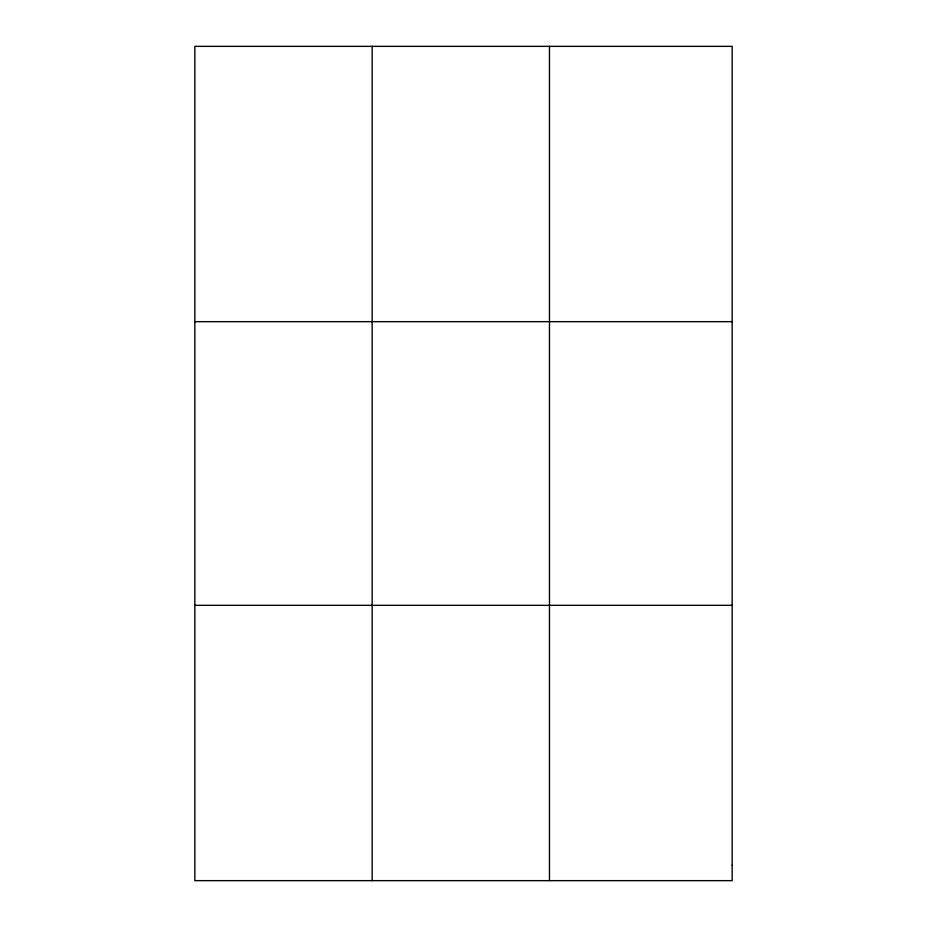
<?xml version="1.0" encoding="UTF-8"?>
<svg xmlns="http://www.w3.org/2000/svg" width="927" height="927" viewBox="0 0 927 927"><rect width="100%" height="100%" fill="white"/><g stroke="black" fill="none" stroke-linecap="round" stroke-linejoin="round"><path stroke-width="1.39" d="M372.156 46.35L372.156 880.65M549.468 46.35L549.468 880.65M194.844 321.669L732.156 321.669M194.844 605.331L732.156 605.331M732.156 865.354L732.156 880.65L194.844 880.65L194.844 46.35L732.156 46.35L732.156 865.354"/></g></svg>
